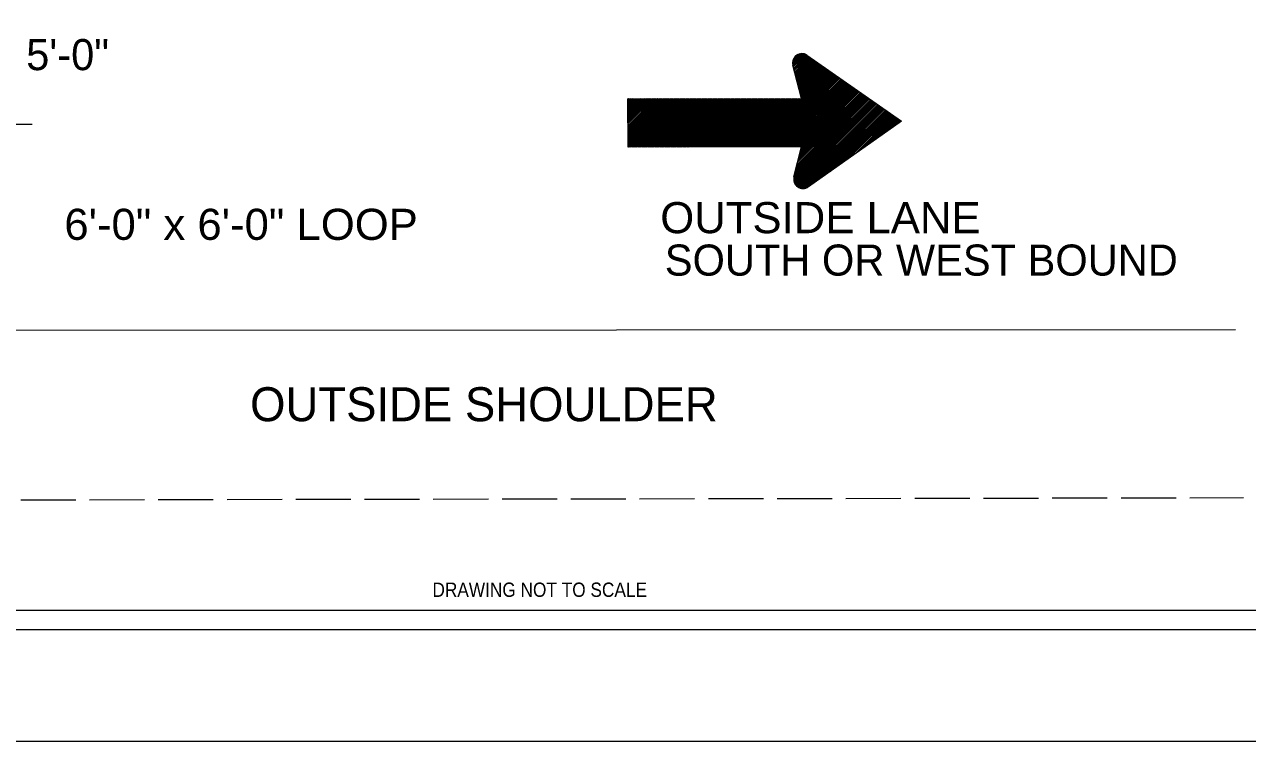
# Model space of a CAD drawing. Extents: x -364 to 1202, y -163 to 406.
# Drawn here: x 713.1 to 953.2, y -162.7 to -21.8 of the extents above; entities that cross this region are included whole.
import ezdxf
from ezdxf.enums import TextEntityAlignment as Align

# ---------------------------------------------------------------- set-up
doc = ezdxf.new("R2010")
doc.units = 0
doc.header["$LTSCALE"] = 1.8
doc.linetypes.add('LONG_DASHED', pattern=[7.5, 6, -1.5])
doc.layers.add('1', color=7, linetype='Continuous', lineweight=13)

msp = doc.modelspace()

# ---------------------------------------------------------------- linework, layer by layer
at = {"layer": '1'}
for p, q in [((865.708, -27.521), (863.916, -29.358)), ((865.432, -27.567), (863.916, -29.076)), ((865.93, -27.567), (863.924, -29.633)), ((866.145, -27.618), (863.989, -29.802)), ((866.318, -27.685), (863.989, -30.014)), ((865.097, -27.685), (864.042, -28.792)), ((866.487, -27.744), (864.043, -30.188)), ((866.654, -27.792), (864.153, -30.411)), ((866.823, -27.895), (864.153, -30.584)), ((866.928, -28.027), (864.202, -30.742)), ((867.1, -28.122), (864.259, -30.914)), ((864.596, -27.966), (864.312, -28.25)), ((867.221, -28.169), (864.324, -31.203)), ((867.437, -28.295), (864.378, -31.295)), ((867.547, -28.408), (864.438, -31.523)), ((867.656, -28.518), (864.484, -31.701)), ((867.761, -28.574), (864.484, -31.86)), ((867.949, -28.681), (864.543, -32.074)), ((866.757, -27.896), (885.321, -40.839)), ((871.162, -30.951), (856.285, -45.891)), ((871.329, -31.075), (856.563, -45.891)), ((871.434, -31.183), (856.781, -45.891)), ((868.043, -28.858), (864.612, -32.313)), ((868.222, -28.902), (864.647, -32.465)), ((868.373, -28.959), (864.653, -32.632)), ((868.499, -29.072), (864.768, -32.87)), ((868.613, -29.177), (864.824, -33.03)), ((868.773, -29.284), (864.824, -33.25)), ((868.931, -29.345), (864.935, -33.423)), ((869.056, -29.514), (864.935, -33.635)), ((869.21, -29.625), (864.993, -33.808)), ((869.34, -29.682), (865.108, -33.978)), ((869.485, -29.787), (865.108, -34.139)), ((869.607, -29.838), (865.167, -34.361)), ((869.886, -30.068), (865.215, -34.704)), ((869.769, -29.96), (865.22, -34.523)), ((869.998, -30.122), (865.323, -34.916)), ((870.17, -30.231), (865.323, -35.09)), ((870.328, -30.404), (865.393, -35.303)), ((870.497, -30.458), (865.443, -35.479)), ((870.603, -30.567), (865.488, -35.696)), ((870.773, -30.623), (865.55, -35.864)), ((870.882, -30.737), (865.607, -36.09)), ((871.046, -30.897), (865.662, -36.2)), ((871.563, -31.225), (856.995, -45.891)), ((871.725, -31.359), (857.222, -45.891)), ((871.838, -31.452), (857.444, -45.891)), ((871.999, -31.562), (857.675, -45.891)), ((872.167, -31.679), (857.949, -45.891)), ((872.272, -31.735), (858.171, -45.889)), ((872.451, -31.838), (858.447, -45.889)), ((872.557, -31.948), (858.667, -45.889)), ((872.726, -32.058), (858.905, -45.889)), ((872.894, -32.183), (859.111, -45.891)), ((872.997, -32.232), (859.393, -45.891)), ((873.117, -32.292), (859.623, -45.889)), ((873.226, -32.398), (859.903, -45.891)), ((873.39, -32.576), (860.115, -45.889)), ((873.56, -32.624), (860.336, -45.889)), ((873.728, -32.732), (860.562, -45.889)), ((873.834, -32.842), (860.782, -45.882)), ((873.952, -32.957), (861.061, -45.882)), ((874.118, -33.068), (861.289, -45.882)), ((874.283, -33.121), (861.506, -45.889)), ((874.388, -33.229), (861.792, -45.889)), ((874.561, -33.34), (862.013, -45.889)), ((874.671, -33.406), (862.235, -45.882)), ((874.845, -33.512), (862.515, -45.882)), ((874.953, -33.622), (862.732, -45.882)), ((875.115, -33.732), (862.959, -45.882)), ((875.225, -33.848), (863.241, -45.882)), ((875.4, -33.896), (863.403, -45.882)), ((875.503, -33.997), (863.67, -45.882)), ((875.68, -34.123), (863.904, -45.882)), ((875.852, -34.235), (864.181, -45.882)), ((875.958, -34.342), (864.403, -45.882)), ((876.126, -34.404), (864.679, -45.882)), ((878.355, -35.952), (864.749, -49.612)), ((876.247, -34.508), (864.848, -45.876)), ((878.076, -35.784), (864.857, -48.945)), ((878.183, -35.893), (864.857, -49.328)), ((877.912, -35.672), (864.967, -48.667)), ((877.793, -35.557), (865.062, -48.331)), ((876.338, -34.626), (865.131, -45.876)), ((877.686, -35.452), (865.133, -48.058)), ((877.467, -35.389), (865.239, -47.66)), ((876.512, -34.688), (865.345, -45.876)), ((877.347, -35.275), (865.349, -47.381)), ((877.231, -35.23), (865.409, -47.047)), ((877.011, -35.069), (865.466, -46.71)), ((876.903, -34.998), (865.506, -46.439)), ((876.68, -34.786), (865.621, -45.876)), ((876.795, -34.893), (865.621, -46.04)), ((834.508, -36.428), (831.607, -39.252)), ((833.048, -36.428), (831.607, -37.826)), ((832.836, -36.428), (831.607, -37.598)), ((832.618, -36.428), (831.607, -37.318)), ((831.826, -36.428), (831.607, -36.655)), ((831.661, -36.428), (831.607, -36.433)), ((832.391, -36.433), (831.607, -37.158)), ((837.121, -36.423), (831.615, -41.875)), ((836.62, -36.423), (831.615, -41.38)), ((835.957, -36.423), (831.615, -40.708)), ((835.678, -36.423), (831.615, -40.429)), ((835.235, -36.423), (831.615, -39.986)), ((834.95, -36.423), (831.615, -39.771)), ((834.058, -36.423), (831.615, -38.758)), ((834.777, -36.428), (831.615, -39.488)), ((834.281, -36.428), (831.615, -39.042)), ((833.775, -36.428), (831.615, -38.538)), ((833.558, -36.428), (831.615, -38.314)), ((833.285, -36.428), (831.615, -38.045)), ((832.108, -36.433), (831.615, -36.872)), ((838.62, -36.422), (831.621, -43.333)), ((838.345, -36.422), (831.621, -43.058)), ((837.838, -36.422), (831.621, -42.663)), ((837.564, -36.422), (831.621, -42.381)), ((838.059, -36.423), (831.621, -42.835)), ((837.396, -36.423), (831.621, -42.162)), ((836.902, -36.423), (831.621, -41.663)), ((836.441, -36.423), (831.621, -41.164)), ((836.173, -36.423), (831.621, -40.932)), ((835.504, -36.423), (831.621, -40.27)), ((840.964, -36.41), (831.626, -45.772)), ((840.735, -36.41), (831.626, -45.49)), ((840.24, -36.41), (831.626, -44.992)), ((840.51, -36.422), (831.626, -45.272)), ((840.01, -36.422), (831.626, -44.709)), ((839.731, -36.422), (831.626, -44.549)), ((839.512, -36.422), (831.626, -44.325)), ((839.287, -36.422), (831.626, -44.057)), ((838.845, -36.422), (831.626, -43.552)), ((839.064, -36.423), (831.626, -43.822)), ((841.178, -36.422), (831.627, -45.934)), ((841.462, -36.41), (831.844, -45.946)), ((841.676, -36.41), (832.127, -45.934)), ((841.906, -36.41), (832.406, -45.934)), ((842.123, -36.41), (832.638, -45.934)), ((842.396, -36.41), (832.791, -45.934)), ((842.634, -36.41), (833.066, -45.934)), ((842.853, -36.406), (833.301, -45.934)), ((843.124, -36.406), (833.574, -45.934)), ((843.349, -36.406), (833.797, -45.934)), ((843.581, -36.41), (834.071, -45.934)), ((843.86, -36.406), (834.303, -45.934)), ((844.078, -36.41), (834.527, -45.931)), ((844.303, -36.406), (834.793, -45.931)), ((844.58, -36.41), (834.967, -45.934)), ((844.74, -36.406), (835.248, -45.931)), ((845.016, -36.406), (835.521, -45.931)), ((845.24, -36.406), (835.692, -45.931)), ((845.463, -36.406), (835.976, -45.931)), ((845.741, -36.406), (836.19, -45.931)), ((845.975, -36.406), (836.459, -45.931)), ((846.249, -36.406), (836.639, -45.927)), ((846.471, -36.406), (836.914, -45.927)), ((846.686, -36.406), (837.135, -45.927)), ((846.906, -36.406), (837.377, -45.931)), ((847.19, -36.406), (837.592, -45.931)), ((847.406, -36.406), (837.861, -45.931)), ((847.636, -36.406), (838.076, -45.927)), ((847.923, -36.406), (838.357, -45.927)), ((848.14, -36.406), (838.576, -45.927)), ((848.424, -36.406), (838.86, -45.927)), ((848.582, -36.406), (839.083, -45.927)), ((848.861, -36.406), (839.304, -45.927)), ((849.082, -36.406), (839.53, -45.926)), ((849.361, -36.406), (839.748, -45.927)), ((849.589, -36.406), (840.031, -45.927)), ((849.811, -36.395), (840.257, -45.927)), ((850.025, -36.395), (840.532, -45.926)), ((850.299, -36.395), (840.697, -45.926)), ((850.538, -36.395), (840.976, -45.926)), ((850.743, -36.395), (841.195, -45.926)), ((851.027, -36.395), (841.477, -45.926)), ((851.198, -36.395), (841.698, -45.926)), ((851.411, -36.395), (841.924, -45.926)), ((851.697, -36.395), (842.141, -45.926)), ((851.965, -36.395), (842.415, -45.926)), ((852.203, -36.395), (842.652, -45.926)), ((852.475, -36.395), (842.871, -45.926)), ((852.698, -36.388), (843.143, -45.926)), ((852.925, -36.388), (843.366, -45.926)), ((853.136, -36.395), (843.605, -45.913)), ((853.425, -36.388), (843.814, -45.913)), ((853.648, -36.395), (844.098, -45.913)), ((853.868, -36.388), (844.321, -45.913)), ((854.152, -36.388), (844.597, -45.913)), ((854.364, -36.388), (844.759, -45.913)), ((854.536, -36.388), (845.036, -45.913)), ((854.821, -36.386), (845.196, -45.913)), ((855.09, -36.388), (845.479, -45.913)), ((855.311, -36.386), (845.761, -45.913)), ((855.54, -36.388), (845.991, -45.913)), ((855.762, -36.388), (846.261, -45.913)), ((856.045, -36.388), (846.481, -45.91)), ((856.265, -36.386), (846.704, -45.91)), ((856.54, -36.388), (846.928, -45.913)), ((856.764, -36.386), (847.213, -45.91)), ((856.982, -36.386), (847.423, -45.913)), ((857.209, -36.386), (847.655, -45.91)), ((857.423, -36.386), (847.94, -45.91)), ((857.662, -36.386), (848.158, -45.91)), ((857.932, -36.386), (848.371, -45.91)), ((858.154, -36.386), (848.605, -45.904)), ((858.429, -36.386), (848.877, -45.91)), ((858.651, -36.386), (849.101, -45.904)), ((858.887, -36.377), (849.378, -45.904)), ((859.093, -36.377), (849.544, -45.91)), ((859.37, -36.377), (849.833, -45.91)), ((859.646, -36.377), (850.044, -45.904)), ((859.888, -36.377), (850.318, -45.91)), ((860.097, -36.377), (850.557, -45.904)), ((860.328, -36.377), (850.764, -45.904)), ((860.548, -36.377), (850.999, -45.904)), ((860.769, -36.377), (851.213, -45.904)), ((861.043, -36.377), (851.433, -45.904)), ((861.271, -36.377), (851.716, -45.904)), ((861.486, -36.376), (851.987, -45.901)), ((861.77, -36.376), (852.218, -45.904)), ((862.05, -36.377), (852.493, -45.901)), ((862.213, -36.377), (852.717, -45.904)), ((862.493, -36.376), (852.945, -45.904)), ((862.77, -36.376), (853.157, -45.901)), ((862.947, -36.376), (853.443, -45.901)), ((863.222, -36.366), (853.665, -45.901)), ((863.39, -36.376), (853.884, -45.901)), ((863.656, -36.376), (854.165, -45.901)), ((863.886, -36.376), (854.38, -45.901)), ((864.166, -36.376), (854.553, -45.901)), ((864.386, -36.366), (854.831, -45.901)), ((864.661, -36.366), (855.106, -45.901)), ((864.833, -36.376), (855.329, -45.901)), ((865.112, -36.366), (855.558, -45.891)), ((865.323, -36.366), (855.781, -45.891)), ((865.602, -36.376), (856.067, -45.891)), ((879.301, -36.672), (864.194, -51.832)), ((879.466, -36.735), (864.194, -52.107)), ((879.574, -36.849), (864.194, -52.343)), ((879.745, -36.94), (864.194, -52.562)), ((879.92, -37.063), (864.194, -52.733)), ((879.192, -36.621), (864.242, -51.511)), ((880.027, -37.114), (864.298, -52.949)), ((879.022, -36.453), (864.359, -51.23)), ((880.138, -37.224), (864.359, -53.105)), ((878.911, -36.341), (864.415, -50.886)), ((880.246, -37.398), (864.469, -53.23)), ((878.739, -36.284), (864.522, -50.619)), ((880.423, -37.453), (864.522, -53.337)), ((878.57, -36.177), (864.577, -50.218)), ((878.455, -36.068), (864.687, -49.997)), ((880.581, -37.614), (864.69, -53.504)), ((880.754, -37.614), (864.811, -53.629)), ((880.855, -37.74), (864.926, -53.784)), ((881.033, -37.832), (865.079, -53.84)), ((881.189, -37.956), (865.253, -53.892)), ((881.313, -38.004), (865.424, -54.007)), ((881.423, -38.168), (865.643, -54.007)), ((881.592, -38.287), (865.807, -54.06)), ((881.696, -38.332), (866.04, -54.06)), ((881.809, -38.452), (866.37, -54.007)), ((881.975, -38.508), (866.704, -53.892)), ((882.151, -38.668), (867.307, -53.499)), ((882.306, -38.719), (868.096, -52.947)), ((882.425, -38.782), (868.926, -52.383)), ((882.539, -38.953), (869.7, -51.77)), ((882.71, -39.054), (870.54, -51.265)), ((882.859, -39.122), (871.363, -50.707)), ((883.031, -39.217), (872.152, -50.104)), ((883.14, -39.288), (872.924, -49.549)), ((883.268, -39.398), (873.761, -48.918)), ((883.372, -39.506), (874.59, -48.419)), ((883.538, -39.623), (875.32, -47.81)), ((883.641, -39.717), (876.146, -47.312)), ((883.868, -39.837), (876.92, -46.687)), ((883.925, -39.944), (877.812, -46.129)), ((884.106, -40.001), (878.59, -45.527)), ((884.262, -40.117), (879.376, -44.973)), ((884.423, -40.228), (880.155, -44.413)), ((884.595, -40.335), (880.985, -43.856)), ((884.707, -40.382), (881.821, -43.297)), ((884.815, -40.511), (882.587, -42.68)), ((884.935, -40.615), (883.379, -42.176)), ((885.093, -40.67), (884.208, -41.561)), ((885.206, -40.782), (885.042, -41.009)), ((714.653, -41.51), (699.342, -41.51)), ((885.321, -40.839), (867.03, -53.726)), ((539.126, -82.027), (950.896, -81.754))]:
    msp.add_line(p, q, dxfattribs=at)
at = {"layer": '1', "linetype": 'LONG_DASHED'}
msp.add_line((563.906, -115.462), (952.42, -114.78), dxfattribs=at)
at = {"layer": '1'}
for points in [[(1202.332, 398.319), (1202.332, -162.681), (476.333, -162.681), (476.333, 398.319)], [(489.502, -140.703), (1171.996, -140.703), (1171.996, 369.378), (489.502, 369.378)], [(1167.588, 363.859), (496.56, 363.859), (496.56, -136.862), (1167.588, -136.862)]]:
    msp.add_lwpolyline(points, close=True, dxfattribs=at)
msp.add_lwpolyline([(864.194, -51.776), (865.679, -45.882), (831.627, -45.934), (831.607, -36.433), (865.659, -36.366), (863.981, -29.847)], dxfattribs=at)
for centre, start, end in [((865.736, -29.385), 55.09209, 194.82067), ((865.961, -52.243), 165.60513, 305.24374)]:
    msp.add_arc(centre, 1.815, start, end, dxfattribs=at)

# ---------------------------------------------------------------- texts
for s, height, p in [('5\'-0"', 6.106, (721.613, -30.825)), ('OUTSIDE SHOULDER', 6.678, (803.331, -99.773))]:
    msp.add_text(s, height=height, dxfattribs=at).set_placement(p, align=Align.CENTER)
at = {"layer": '1', "width": 1.05}
msp.add_text('OUTSIDE LANE', height=6.106, dxfattribs=at).set_placement((837.954, -62.844))
at = {"layer": '1'}
for s, height, width, p in [('6\'-0" x 6\'-0" LOOP', 6.106, 1.05, (755.669, -64.152)), ('DRAWING NOT TO SCALE', 2.812, 0.9, (814.288, -134.269))]:
    msp.add_text(s, height=height, dxfattribs=dict(at, width=width)).set_placement(p, align=Align.CENTER)
msp.add_text('SOUTH OR WEST BOUND', height=6.106, dxfattribs=at).set_placement((838.845, -71.177))

doc.saveas('drawing.dxf')
